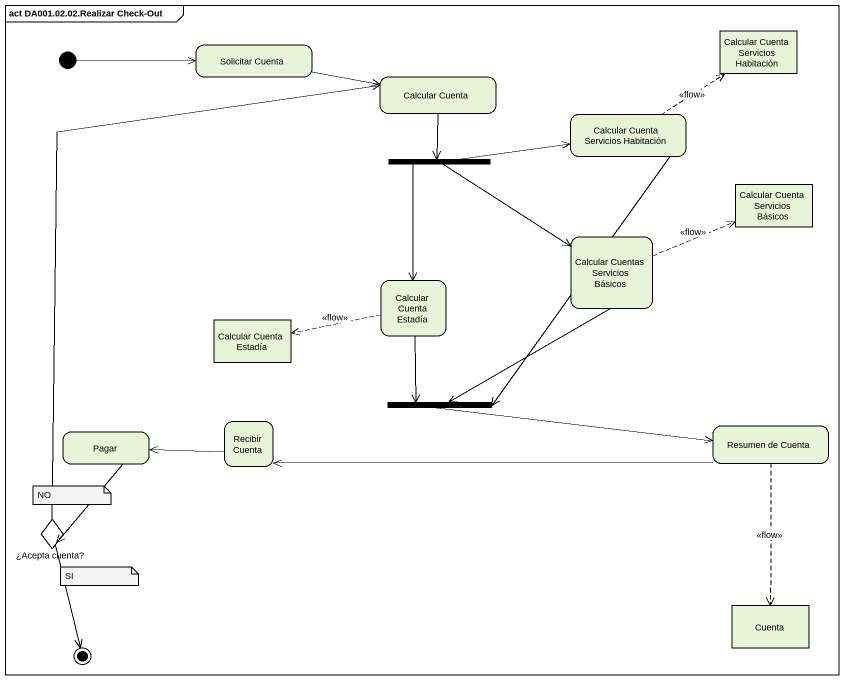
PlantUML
@startuml
mainframe act DA001.02.02.Realizar Check-Out
hide empty description
state "Calcular Cuenta Servicios Habitación" as Calcular_Cuenta_Servicios <<object>>
state "Solicitar Cuenta" as Solicitar_Cuenta
state "Calcular Cuenta" as Calcular_Cuenta
state "Calcular Cuenta Servicios Habitación" as Calcular_Cuenta_Servicios_2
state fork1 <<fork>>
state "Calcular Cuenta Servicios Básicos" as Calcular_Cuenta_Servicios_3 <<object>>
state "Calcular Cuentas Servicios Básicos" as Calcular_Cuentas_Servicios
state "Calcular Cuenta Estadía" as Calcular_Cuenta_Estadía
state "Calcular Cuenta Estadía" as Calcular_Cuenta_Estadía_2 <<object>>
state "Recibir Cuenta" as Recibir_Cuenta
state fork2 <<join>>
state "Resumen de Cuenta" as Resumen_de_Cuenta
state Pagar
state "¿Acepta cuenta?" as Acepta_cuenta <<choice>>
state Cuenta <<object>>
[*] -right-> Solicitar_Cuenta
Solicitar_Cuenta -right-> Calcular_Cuenta
Calcular_Cuenta --> fork1
Calcular_Cuenta_Servicios_2 -up[dashed]-> Calcular_Cuenta_Servicios : <<flow>>
Calcular_Cuenta_Servicios_2 --> fork2
fork1 -right-> Calcular_Cuenta_Servicios_2
fork1 --> Calcular_Cuentas_Servicios
fork1 --> Calcular_Cuenta_Estadía
Calcular_Cuentas_Servicios -right[dashed]-> Calcular_Cuenta_Servicios_3 : <<flow>>
Calcular_Cuentas_Servicios --> fork2
Calcular_Cuenta_Estadía -left[dashed]-> Calcular_Cuenta_Estadía_2 : <<flow>>
Calcular_Cuenta_Estadía --> fork2
Recibir_Cuenta -left-> Pagar
fork2 -right-> Resumen_de_Cuenta
Resumen_de_Cuenta -left-> Recibir_Cuenta
Resumen_de_Cuenta -[dashed]-> Cuenta : <<flow>>
Pagar --> Acepta_cuenta
Acepta_cuenta -up-> Calcular_Cuenta
Acepta_cuenta --> [*]
note as N1
  NO
end note
note as N2
  SI
end note
@enduml
